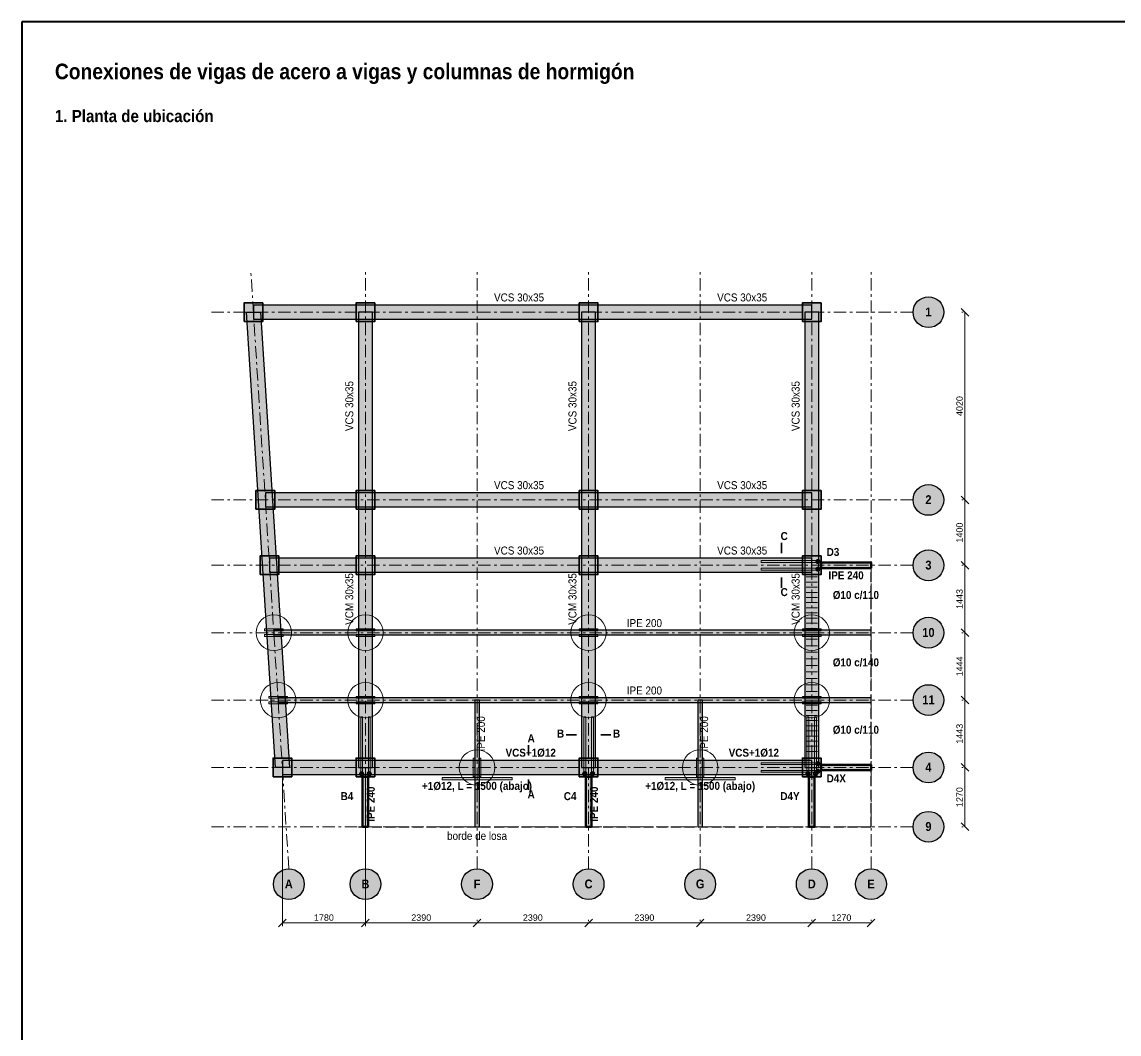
# Model space of a CAD drawing. Header units: millimetres. Extents: x 8 to 833, y 8 to 586.
# Drawn here: x 8 to 321.4, y 297 to 586 of the extents above; entities that cross this region are included whole.
import ezdxf
from ezdxf.enums import TextEntityAlignment as Align

# ---------------------------------------------------------------- set-up
doc = ezdxf.new("R2010")
doc.units = ezdxf.units.MM
doc.linetypes.add('TRAZO_10-3-2-3', pattern=[6.35, 3.527778, -1.058333, 0.705556, -1.058333])
doc.linetypes.add('TRAZO_8-3', pattern=[3.880556, 2.822222, -1.058333])
for name, color, linetype, lineweight, true_color in [('COTAS', 27, 'Continuous', 15, 0x333333), ('DETALLES', 49, 'Continuous', 9, 0x222222), ('G-axis', 253, 'TRAZO_10-3-2-3', 18, 0x9a9a9a), ('G-beam', 35, 'Continuous', 30, 0x7a5a2f), ('G-bubble', 27, 'Continuous', 30, 0x333333), ('G-column', 27, 'Continuous', 35, 0x333333), ('G-edge', 251, 'TRAZO_8-3', 30, 0x555555), ('G-lead', 49, 'Continuous', 35, 0x222222), ('G-plate', 147, 'Continuous', 50, 0x1f5a96), ('G-r_anc', 24, 'Continuous', 18, 0x7b241c), ('G-r_bas', 34, 'Continuous', 18, 0x7e3a06), ('G-r_bm2', 147, 'Continuous', 18, 0x1b4f72), ('G-r_oval_l', 23, 'Continuous', 20, 0xe8603c), ('G-r_tieS', 217, 'Continuous', 18, 0x4a235a), ('G-tab', 42, 'Continuous', 30, 0xb06f00), ('LAMINA_MARCO', 49, 'Continuous', 40, 0x222222), ('LAMINA_TEXTO', 19, 'Continuous', 9, 0x111111), ('T-bsm', 156, 'Continuous', 18, 0x0e2f44), ('T-code', 19, 'Continuous', 18, 0x111111), ('T-grid', 27, 'Continuous', 18, 0x333333), ('T-label', 49, 'Continuous', 18, 0x222222), ('T-red', 242, 'Continuous', 18, 0xd0021b), ('T-small', 47, 'Continuous', 18, 0x444444), ('T-tie', 195, 'Continuous', 18, 0x5b2c6f)]:
    doc.layers.add(name, color=color, linetype=linetype, lineweight=lineweight, true_color=true_color)
doc.styles.add('ESTANDAR', font='arial.ttf')
doc.styles.add('NEGRITA', font='arialbd.ttf')
doc.dimstyles.new('COTAS_PAPEL', dxfattribs={"dimtxt": 1.8288, "dimasz": 2, "dimexe": 0.881944, "dimexo": 0.529167, "dimgap": 0.6, "dimtad": 1, "dimdec": 0, "dimtxsty": 'ESTANDAR', "dimtsz": 1.094317, "dimcen": 2.5, "dimclrd": 8, "dimclre": 8, "dimclrt": 250, "dimazin": 3, "dimtfac": 1, "dimtmove": 0, "dimatfit": 3, "dimlwd": 15, "dimlwe": 13})

# ---------------------------------------------------------------- blocks, each defined once
blk = doc.blocks.new('DET_01_planta-de-ubicacion')
at = {"layer": 'G-beam', "true_color": 0xf3e7d3}
for points in [[(-95.6, 79.2), (63.87, 79.2), (63.87, 83.2), (-95.6, 83.2)], [(-89.33, -48.8), (-97.6, 81.2), (-93.6, 81.2), (-85.33, -48.8)], [(-65.6, -48.8), (-61.6, -48.8), (-61.6, 81.2), (-65.6, 81.2)], [(-1.87, -48.8), (2.13, -48.8), (2.13, 81.2), (-1.87, 81.2)], [(61.87, -48.8), (65.87, -48.8), (65.87, 81.2), (61.87, 81.2)], [(-92.19, 25.6), (63.87, 25.6), (63.87, 29.6), (-92.19, 29.6)], [(-91, 6.93), (63.87, 6.93), (63.87, 10.93), (-91, 10.93)], [(-87.33, -50.8), (63.87, -50.8), (63.87, -46.8), (-87.33, -46.8)]]:
    blk.add_hatch(color=7, dxfattribs=at).paths.add_polyline_path(points)
at = {"layer": 'G-bubble', "true_color": 0xffffff}
h = blk.add_hatch(color=7, dxfattribs=at)
edge = h.paths.add_edge_path()
edge.add_arc((97.2, 81.2), 4.4, 0, 360)
h = blk.add_hatch(color=7, dxfattribs=at)
edge = h.paths.add_edge_path()
edge.add_arc((97.2, 27.6), 4.4, 0, 360)
h = blk.add_hatch(color=7, dxfattribs=at)
edge = h.paths.add_edge_path()
edge.add_arc((97.2, 8.93), 4.4, 0, 360)
h = blk.add_hatch(color=7, dxfattribs=at)
edge = h.paths.add_edge_path()
edge.add_arc((97.2, -10.31), 4.4, 0, 360)
h = blk.add_hatch(color=7, dxfattribs=at)
edge = h.paths.add_edge_path()
edge.add_arc((97.2, -29.56), 4.4, 0, 360)
h = blk.add_hatch(color=7, dxfattribs=at)
edge = h.paths.add_edge_path()
edge.add_arc((97.2, -48.8), 4.4, 0, 360)
h = blk.add_hatch(color=7, dxfattribs=at)
edge = h.paths.add_edge_path()
edge.add_arc((97.2, -65.73), 4.4, 0, 360)
h = blk.add_hatch(color=7, dxfattribs=at)
edge = h.paths.add_edge_path()
edge.add_arc((-85.49, -82.13), 4.4, 0, 360)
h = blk.add_hatch(color=7, dxfattribs=at)
edge = h.paths.add_edge_path()
edge.add_arc((-63.6, -82.13), 4.4, 0, 360)
h = blk.add_hatch(color=7, dxfattribs=at)
edge = h.paths.add_edge_path()
edge.add_arc((-31.73, -82.13), 4.4, 0, 360)
h = blk.add_hatch(color=7, dxfattribs=at)
edge = h.paths.add_edge_path()
edge.add_arc((0.13, -82.13), 4.4, 0, 360)
h = blk.add_hatch(color=7, dxfattribs=at)
edge = h.paths.add_edge_path()
edge.add_arc((32, -82.13), 4.4, 0, 360)
h = blk.add_hatch(color=7, dxfattribs=at)
edge = h.paths.add_edge_path()
edge.add_arc((63.87, -82.13), 4.4, 0, 360)
h = blk.add_hatch(color=7, dxfattribs=at)
edge = h.paths.add_edge_path()
edge.add_arc((80.8, -82.13), 4.4, 0, 360)
at = {"layer": 'G-column', "true_color": 0xbdbdbd}
for points in [[(-98.27, 78.53), (-92.93, 78.53), (-92.93, 83.87), (-98.27, 83.87)], [(-66.27, 78.53), (-60.93, 78.53), (-60.93, 83.87), (-66.27, 83.87)], [(-2.53, 78.53), (2.8, 78.53), (2.8, 83.87), (-2.53, 83.87)], [(61.2, 78.53), (66.53, 78.53), (66.53, 83.87), (61.2, 83.87)], [(-94.86, 24.93), (-89.52, 24.93), (-89.52, 30.27), (-94.86, 30.27)], [(-66.27, 24.93), (-60.93, 24.93), (-60.93, 30.27), (-66.27, 30.27)], [(-2.53, 24.93), (2.8, 24.93), (2.8, 30.27), (-2.53, 30.27)], [(61.2, 24.93), (66.53, 24.93), (66.53, 30.27), (61.2, 30.27)], [(-93.67, 6.27), (-88.34, 6.27), (-88.34, 11.6), (-93.67, 11.6)], [(-66.27, 6.27), (-60.93, 6.27), (-60.93, 11.6), (-66.27, 11.6)], [(-2.53, 6.27), (2.8, 6.27), (2.8, 11.6), (-2.53, 11.6)], [(61.2, 6.27), (66.53, 6.27), (66.53, 11.6), (61.2, 11.6)], [(-90, -51.47), (-84.67, -51.47), (-84.67, -46.13), (-90, -46.13)], [(-66.27, -51.47), (-60.93, -51.47), (-60.93, -46.13), (-66.27, -46.13)], [(-2.53, -51.47), (2.8, -51.47), (2.8, -46.13), (-2.53, -46.13)], [(61.2, -51.47), (66.53, -51.47), (66.53, -46.13), (61.2, -46.13)]]:
    blk.add_hatch(color=7, dxfattribs=at).paths.add_polyline_path(points)
at = {"layer": 'G-plate', "true_color": 0xc9ddf2}
for points in [[(66.53, 8.13), (80.8, 8.13), (80.8, 9.73), (66.53, 9.73)], [(66.53, -49.6), (80.8, -49.6), (80.8, -48), (66.53, -48)], [(-64.4, -65.73), (-62.8, -65.73), (-62.8, -51.47), (-64.4, -51.47)], [(-0.67, -65.73), (0.93, -65.73), (0.93, -51.47), (-0.67, -51.47)], [(63.07, -65.73), (64.67, -65.73), (64.67, -51.47), (63.07, -51.47)]]:
    blk.add_hatch(color=7, dxfattribs=at).paths.add_polyline_path(points)
at = {"layer": 'G-r_anc', "true_color": 0xc0392b}
for points in [[(-92.45, -9.24), (-87.11, -9.24), (-87.11, -9.77), (-92.45, -9.77)], [(-66.27, -9.24), (-60.93, -9.24), (-60.93, -9.77), (-66.27, -9.77)], [(-2.53, -9.24), (2.8, -9.24), (2.8, -9.77), (-2.53, -9.77)], [(61.2, -9.24), (66.53, -9.24), (66.53, -9.77), (61.2, -9.77)], [(-92.45, -10.84), (-87.11, -10.84), (-87.11, -11.37), (-92.45, -11.37)], [(-66.27, -10.84), (-60.93, -10.84), (-60.93, -11.37), (-66.27, -11.37)], [(-2.53, -10.84), (2.8, -10.84), (2.8, -11.37), (-2.53, -11.37)], [(61.2, -10.84), (66.53, -10.84), (66.53, -11.37), (61.2, -11.37)], [(-91.22, -28.49), (-85.89, -28.49), (-85.89, -29.03), (-91.22, -29.03)], [(-91.22, -30.09), (-85.89, -30.09), (-85.89, -30.63), (-91.22, -30.63)], [(-66.27, -28.49), (-60.93, -28.49), (-60.93, -29.03), (-66.27, -29.03)], [(-66.27, -30.09), (-60.93, -30.09), (-60.93, -30.63), (-66.27, -30.63)], [(-2.53, -28.49), (2.8, -28.49), (2.8, -29.03), (-2.53, -29.03)], [(-2.53, -30.09), (2.8, -30.09), (2.8, -30.63), (-2.53, -30.63)], [(61.2, -28.49), (66.53, -28.49), (66.53, -29.03), (61.2, -29.03)], [(61.2, -30.09), (66.53, -30.09), (66.53, -30.63), (61.2, -30.63)], [(-32.8, -51.47), (-32.8, -46.13), (-32.27, -46.13), (-32.27, -51.47)], [(-31.2, -51.47), (-31.2, -46.13), (-30.67, -46.13), (-30.67, -51.47)], [(30.93, -51.47), (30.93, -46.13), (31.47, -46.13), (31.47, -51.47)], [(32.53, -51.47), (32.53, -46.13), (33.07, -46.13), (33.07, -51.47)]]:
    blk.add_hatch(color=7, dxfattribs=at).paths.add_polyline_path(points)
at = {"layer": 'G-r_bas', "true_color": 0xe67e22}
for points in [[(65.65, 9.76), (49.39, 9.76), (49.39, 10.29), (65.65, 10.29)], [(65.65, 7.57), (49.39, 7.57), (49.39, 8.11), (65.65, 8.11)], [(-64.96, -50.59), (-64.96, -34.32), (-64.43, -34.32), (-64.43, -50.59)], [(-62.77, -50.59), (-62.77, -34.32), (-62.24, -34.32), (-62.24, -50.59)], [(-1.23, -50.59), (-1.23, -34.32), (-0.69, -34.32), (-0.69, -50.59)], [(0.96, -50.59), (0.96, -34.32), (1.49, -34.32), (1.49, -50.59)], [(62.51, -50.59), (62.51, -34.32), (63.04, -34.32), (63.04, -50.59)], [(64.69, -50.59), (64.69, -34.32), (65.23, -34.32), (65.23, -50.59)], [(65.65, -47.97), (49.39, -47.97), (49.39, -47.44), (65.65, -47.44)], [(65.65, -50.16), (49.39, -50.16), (49.39, -49.63), (65.65, -49.63)]]:
    blk.add_hatch(color=7, dxfattribs=at).paths.add_polyline_path(points)
h = blk.add_hatch(color=7, dxfattribs=at)
edge = h.paths.add_edge_path()
edge.add_arc((65.65, 10.03), 0.6, 0, 360)
h = blk.add_hatch(color=7, dxfattribs=at)
edge = h.paths.add_edge_path()
edge.add_arc((65.65, 7.84), 0.6, 0, 360)
h = blk.add_hatch(color=7, dxfattribs=at)
edge = h.paths.add_edge_path()
edge.add_arc((-64.69, -50.59), 0.6, 0, 360)
h = blk.add_hatch(color=7, dxfattribs=at)
edge = h.paths.add_edge_path()
edge.add_arc((-62.51, -50.59), 0.6, 0, 360)
h = blk.add_hatch(color=7, dxfattribs=at)
edge = h.paths.add_edge_path()
edge.add_arc((-0.96, -50.59), 0.6, 0, 360)
h = blk.add_hatch(color=7, dxfattribs=at)
edge = h.paths.add_edge_path()
edge.add_arc((1.23, -50.59), 0.6, 0, 360)
h = blk.add_hatch(color=7, dxfattribs=at)
edge = h.paths.add_edge_path()
edge.add_arc((62.77, -50.59), 0.6, 0, 360)
h = blk.add_hatch(color=7, dxfattribs=at)
edge = h.paths.add_edge_path()
edge.add_arc((64.96, -50.59), 0.6, 0, 360)
h = blk.add_hatch(color=7, dxfattribs=at)
edge = h.paths.add_edge_path()
edge.add_arc((65.65, -47.71), 0.6, 0, 360)
h = blk.add_hatch(color=7, dxfattribs=at)
edge = h.paths.add_edge_path()
edge.add_arc((65.65, -49.89), 0.6, 0, 360)
at = {"layer": 'G-r_bm2', "true_color": 0x5dade2}
for points in [[(-41.73, -51.7), (-21.73, -51.7), (-21.73, -52.3), (-41.73, -52.3)], [(22, -51.7), (42, -51.7), (42, -52.3), (22, -52.3)]]:
    blk.add_hatch(color=7, dxfattribs=at).paths.add_polyline_path(points)
at = {"layer": 'G-tab', "true_color": 0xf5c66b}
for points in [[(-89.78, -10.97), (80.8, -10.97), (80.8, -9.64), (-89.78, -9.64)], [(-88.56, -30.23), (80.8, -30.23), (80.8, -28.89), (-88.56, -28.89)], [(-32.4, -65.73), (-31.07, -65.73), (-31.07, -29.56), (-32.4, -29.56)], [(31.33, -65.73), (32.67, -65.73), (32.67, -29.56), (31.33, -29.56)]]:
    blk.add_hatch(color=7, dxfattribs=at).paths.add_polyline_path(points)
at = {"layer": 'G-axis'}
for p, q in [((-85.49, -77.73), (-96.36, 93.2)), ((-63.6, -77.73), (-63.6, 93.2)), ((-31.73, -77.73), (-31.73, 93.2)), ((0.13, -77.73), (0.13, 93.2)), ((32, -77.73), (32, 93.2)), ((63.87, -77.73), (63.87, 93.2)), ((80.8, -77.73), (80.8, 93.2)), ((-107.6, 81.2), (92.8, 81.2)), ((-107.6, 27.6), (92.8, 27.6)), ((-107.6, 8.93), (92.8, 8.93)), ((-107.6, -10.31), (92.8, -10.31)), ((-107.6, -29.56), (92.8, -29.56)), ((-107.6, -48.8), (92.8, -48.8)), ((-107.6, -65.73), (92.8, -65.73))]:
    blk.add_line(p, q, dxfattribs=at)
at = {"layer": 'G-beam'}
for points in [[(-95.6, 79.2), (63.87, 79.2), (63.87, 83.2), (-95.6, 83.2)], [(-89.33, -48.8), (-97.6, 81.2), (-93.6, 81.2), (-85.33, -48.8)], [(-65.6, -48.8), (-61.6, -48.8), (-61.6, 81.2), (-65.6, 81.2)], [(-1.87, -48.8), (2.13, -48.8), (2.13, 81.2), (-1.87, 81.2)], [(61.87, -48.8), (65.87, -48.8), (65.87, 81.2), (61.87, 81.2)], [(-92.19, 25.6), (63.87, 25.6), (63.87, 29.6), (-92.19, 29.6)], [(-91, 6.93), (63.87, 6.93), (63.87, 10.93), (-91, 10.93)], [(-87.33, -50.8), (63.87, -50.8), (63.87, -46.8), (-87.33, -46.8)]]:
    blk.add_lwpolyline(points, close=True, dxfattribs=at)
at = {"layer": 'G-bubble'}
for centre in [(97.2, 81.2), (97.2, 27.6), (97.2, 8.93), (97.2, -10.31), (97.2, -29.56), (97.2, -48.8), (97.2, -65.73), (-85.49, -82.13), (-63.6, -82.13), (-31.73, -82.13), (0.13, -82.13), (32, -82.13), (63.87, -82.13), (80.8, -82.13)]:
    blk.add_circle(centre, 4.4, dxfattribs=at)
at = {"layer": 'G-column'}
for points in [[(-98.27, 78.53), (-92.93, 78.53), (-92.93, 83.87), (-98.27, 83.87)], [(-66.27, 78.53), (-60.93, 78.53), (-60.93, 83.87), (-66.27, 83.87)], [(-2.53, 78.53), (2.8, 78.53), (2.8, 83.87), (-2.53, 83.87)], [(61.2, 78.53), (66.53, 78.53), (66.53, 83.87), (61.2, 83.87)], [(-94.86, 24.93), (-89.52, 24.93), (-89.52, 30.27), (-94.86, 30.27)], [(-66.27, 24.93), (-60.93, 24.93), (-60.93, 30.27), (-66.27, 30.27)], [(-2.53, 24.93), (2.8, 24.93), (2.8, 30.27), (-2.53, 30.27)], [(61.2, 24.93), (66.53, 24.93), (66.53, 30.27), (61.2, 30.27)], [(-93.67, 6.27), (-88.34, 6.27), (-88.34, 11.6), (-93.67, 11.6)], [(-66.27, 6.27), (-60.93, 6.27), (-60.93, 11.6), (-66.27, 11.6)], [(-2.53, 6.27), (2.8, 6.27), (2.8, 11.6), (-2.53, 11.6)], [(61.2, 6.27), (66.53, 6.27), (66.53, 11.6), (61.2, 11.6)], [(-90, -51.47), (-84.67, -51.47), (-84.67, -46.13), (-90, -46.13)], [(-66.27, -51.47), (-60.93, -51.47), (-60.93, -46.13), (-66.27, -46.13)], [(-2.53, -51.47), (2.8, -51.47), (2.8, -46.13), (-2.53, -46.13)], [(61.2, -51.47), (66.53, -51.47), (66.53, -46.13), (61.2, -46.13)]]:
    blk.add_lwpolyline(points, close=True, dxfattribs=at)
at = {"layer": 'G-edge'}
for p, q in [((80.8, -65.73), (80.8, 9.73)), ((-65.6, -65.73), (80.8, -65.73))]:
    blk.add_line(p, q, dxfattribs=at)
at = {"layer": 'G-lead'}
for p, q in [((55.2, 12.4), (55.2, 15.33)), ((55.2, 5.47), (55.2, 2.53)), ((-3.33, -39.47), (-6.27, -39.47)), ((3.6, -39.47), (6.53, -39.47)), ((-17.07, -45.33), (-17.07, -42.4)), ((-17.07, -52.27), (-17.07, -55.2))]:
    blk.add_line(p, q, dxfattribs=at)
at = {"layer": 'G-plate'}
for points in [[(66.53, 8.13), (80.8, 8.13), (80.8, 9.73), (66.53, 9.73)], [(66.53, -49.6), (80.8, -49.6), (80.8, -48), (66.53, -48)], [(-64.4, -65.73), (-62.8, -65.73), (-62.8, -51.47), (-64.4, -51.47)], [(-0.67, -65.73), (0.93, -65.73), (0.93, -51.47), (-0.67, -51.47)], [(63.07, -65.73), (64.67, -65.73), (64.67, -51.47), (63.07, -51.47)]]:
    blk.add_lwpolyline(points, close=True, dxfattribs=at)
at = {"layer": 'G-r_anc'}
for points in [[(-92.45, -9.24), (-87.11, -9.24), (-87.11, -9.77), (-92.45, -9.77)], [(-66.27, -9.24), (-60.93, -9.24), (-60.93, -9.77), (-66.27, -9.77)], [(-2.53, -9.24), (2.8, -9.24), (2.8, -9.77), (-2.53, -9.77)], [(61.2, -9.24), (66.53, -9.24), (66.53, -9.77), (61.2, -9.77)], [(-92.45, -10.84), (-87.11, -10.84), (-87.11, -11.37), (-92.45, -11.37)], [(-66.27, -10.84), (-60.93, -10.84), (-60.93, -11.37), (-66.27, -11.37)], [(-2.53, -10.84), (2.8, -10.84), (2.8, -11.37), (-2.53, -11.37)], [(61.2, -10.84), (66.53, -10.84), (66.53, -11.37), (61.2, -11.37)], [(-91.22, -28.49), (-85.89, -28.49), (-85.89, -29.03), (-91.22, -29.03)], [(-91.22, -30.09), (-85.89, -30.09), (-85.89, -30.63), (-91.22, -30.63)], [(-66.27, -28.49), (-60.93, -28.49), (-60.93, -29.03), (-66.27, -29.03)], [(-66.27, -30.09), (-60.93, -30.09), (-60.93, -30.63), (-66.27, -30.63)], [(-2.53, -28.49), (2.8, -28.49), (2.8, -29.03), (-2.53, -29.03)], [(-2.53, -30.09), (2.8, -30.09), (2.8, -30.63), (-2.53, -30.63)], [(61.2, -28.49), (66.53, -28.49), (66.53, -29.03), (61.2, -29.03)], [(61.2, -30.09), (66.53, -30.09), (66.53, -30.63), (61.2, -30.63)], [(-32.8, -51.47), (-32.8, -46.13), (-32.27, -46.13), (-32.27, -51.47)], [(-31.2, -51.47), (-31.2, -46.13), (-30.67, -46.13), (-30.67, -51.47)], [(30.93, -51.47), (30.93, -46.13), (31.47, -46.13), (31.47, -51.47)], [(32.53, -51.47), (32.53, -46.13), (33.07, -46.13), (33.07, -51.47)]]:
    blk.add_lwpolyline(points, close=True, dxfattribs=at)
at = {"layer": 'G-r_bas'}
for points in [[(65.65, 9.76), (49.39, 9.76), (49.39, 10.29), (65.65, 10.29)], [(65.65, 7.57), (49.39, 7.57), (49.39, 8.11), (65.65, 8.11)], [(-64.96, -50.59), (-64.96, -34.32), (-64.43, -34.32), (-64.43, -50.59)], [(-62.77, -50.59), (-62.77, -34.32), (-62.24, -34.32), (-62.24, -50.59)], [(-1.23, -50.59), (-1.23, -34.32), (-0.69, -34.32), (-0.69, -50.59)], [(0.96, -50.59), (0.96, -34.32), (1.49, -34.32), (1.49, -50.59)], [(62.51, -50.59), (62.51, -34.32), (63.04, -34.32), (63.04, -50.59)], [(64.69, -50.59), (64.69, -34.32), (65.23, -34.32), (65.23, -50.59)], [(65.65, -47.97), (49.39, -47.97), (49.39, -47.44), (65.65, -47.44)], [(65.65, -50.16), (49.39, -50.16), (49.39, -49.63), (65.65, -49.63)]]:
    blk.add_lwpolyline(points, close=True, dxfattribs=at)
for centre in [(65.65, 10.03), (65.65, 7.84), (-64.69, -50.59), (-62.51, -50.59), (-0.96, -50.59), (1.23, -50.59), (62.77, -50.59), (64.96, -50.59), (65.65, -47.71), (65.65, -49.89)]:
    blk.add_circle(centre, 0.6, dxfattribs=at)
at = {"layer": 'G-r_bm2'}
for points in [[(-41.73, -51.7), (-21.73, -51.7), (-21.73, -52.3), (-41.73, -52.3)], [(22, -51.7), (42, -51.7), (42, -52.3), (22, -52.3)]]:
    blk.add_lwpolyline(points, close=True, dxfattribs=at)
at = {"layer": 'G-r_oval_l'}
for centre in [(-89.78, -10.31), (-63.6, -10.31), (0.13, -10.31), (63.87, -10.31), (-88.56, -29.56), (-63.6, -29.56), (0.13, -29.56), (63.87, -29.56), (-31.73, -48.8), (32, -48.8)]:
    blk.add_circle(centre, 5.07, dxfattribs=at)
at = {"layer": 'G-r_tieS'}
for p, q in [((62.27, 5.6), (65.47, 5.6)), ((62.27, 4.13), (65.47, 4.13)), ((62.27, 2.67), (65.47, 2.67)), ((62.27, 1.2), (65.47, 1.2)), ((62.27, -0.27), (65.47, -0.27)), ((62.27, -1.73), (65.47, -1.73)), ((62.27, -3.2), (65.47, -3.2)), ((62.27, -4.67), (65.47, -4.67)), ((62.27, -6.13), (65.47, -6.13)), ((62.27, -7.6), (65.47, -7.6)), ((62.27, -9.07), (65.47, -9.07)), ((62.27, -10.31), (65.47, -10.31)), ((62.27, -12.17), (65.47, -12.17)), ((62.27, -14.04), (65.47, -14.04)), ((62.27, -15.91), (65.47, -15.91)), ((62.27, -17.77), (65.47, -17.77)), ((62.27, -19.64), (65.47, -19.64)), ((62.27, -21.51), (65.47, -21.51)), ((62.27, -23.37), (65.47, -23.37)), ((62.27, -25.24), (65.47, -25.24)), ((62.27, -27.11), (65.47, -27.11)), ((62.27, -28.97), (65.47, -28.97)), ((62.27, -29.56), (65.47, -29.56)), ((62.27, -31.03), (65.47, -31.03)), ((62.27, -32.49), (65.47, -32.49)), ((62.27, -33.96), (65.47, -33.96)), ((62.27, -35.43), (65.47, -35.43)), ((62.27, -36.89), (65.47, -36.89)), ((62.27, -38.36), (65.47, -38.36)), ((62.27, -39.83), (65.47, -39.83)), ((62.27, -41.29), (65.47, -41.29)), ((62.27, -42.76), (65.47, -42.76)), ((62.27, -44.23), (65.47, -44.23))]:
    blk.add_line(p, q, dxfattribs=at)
at = {"layer": 'G-tab'}
for points in [[(-89.78, -10.97), (80.8, -10.97), (80.8, -9.64), (-89.78, -9.64)], [(-88.56, -30.23), (80.8, -30.23), (80.8, -28.89), (-88.56, -28.89)], [(-32.4, -65.73), (-31.07, -65.73), (-31.07, -29.56), (-32.4, -29.56)], [(31.33, -65.73), (32.67, -65.73), (32.67, -29.56), (31.33, -29.56)]]:
    blk.add_lwpolyline(points, close=True, dxfattribs=at)
at = {"layer": 'T-bsm', "color": 156, "true_color": 0x0e2f44, "style": 'NEGRITA', "width": 0.885}
for p in [(-31.73, -55.2), (32, -55.2)]:
    blk.add_text('+1Ø12, L = 1500 (abajo)', height=2.286, dxfattribs=at).set_placement(p, align=Align.CENTER)
at = {"layer": 'T-code', "color": 19, "true_color": 0x111111, "style": 'NEGRITA', "width": 0.885}
for s, height, p in [('C', 2.29, (56, 16.13)), ('IPE 240', 2.286, (73.67, 4.93)), ('C', 2.29, (56, 0.13)), ('A', 2.29, (-16.27, -41.6)), ('B', 2.29, (-7.87, -40.27)), ('B', 2.29, (8.13, -40.27)), ('VCS+1Ø12', 2.286, (-16.4, -45.73)), ('VCS+1Ø12', 2.286, (47.33, -45.73)), ('A', 2.29, (-16.27, -57.6))]:
    blk.add_text(s, height=height, dxfattribs=at).set_placement(p, align=Align.CENTER)
for p in [(-60.93, -59.27), (2.8, -59.27)]:
    blk.add_text('IPE 240', height=2.286, rotation=90, dxfattribs=at).set_placement(p, align=Align.CENTER)
at = {"layer": 'T-grid', "color": 27, "true_color": 0x333333, "style": 'NEGRITA', "width": 0.885}
for s, p in [('1', (97.2, 80)), ('2', (97.2, 26.4)), ('3', (97.2, 7.73)), ('10', (97.2, -11.51)), ('11', (97.2, -30.76)), ('4', (97.2, -50)), ('9', (97.2, -66.93)), ('A', (-85.49, -83.33)), ('B', (-63.6, -83.33)), ('F', (-31.73, -83.33)), ('C', (0.13, -83.33)), ('G', (32, -83.33)), ('D', (63.87, -83.33)), ('E', (80.8, -83.33))]:
    blk.add_text(s, height=2.54, dxfattribs=at).set_placement(p, align=Align.CENTER)
at = {"layer": 'T-label', "color": 49, "true_color": 0x222222, "style": 'ESTANDAR', "width": 0.885}
for p in [(-19.73, 84.27), (44, 84.27), (-19.73, 30.67), (44, 30.67), (-19.73, 12), (44, 12)]:
    blk.add_text('VCS 30x35', height=2.286, dxfattribs=at).set_placement(p, align=Align.CENTER)
for s, p in [('VCS 30x35', (-67.07, 54.4)), ('VCS 30x35', (-3.33, 54.4)), ('VCS 30x35', (60.4, 54.4)), ('VCM 30x35', (-67.07, -0.69)), ('VCM 30x35', (-3.33, -0.69)), ('VCM 30x35', (60.4, -0.69))]:
    blk.add_text(s, height=2.286, rotation=90, dxfattribs=at).set_placement(p, align=Align.CENTER)
at = {"layer": 'T-red', "color": 242, "true_color": 0xd0021b, "style": 'NEGRITA', "width": 0.885}
for s, p in [('D3', (68.13, 11.6)), ('D4X', (68.13, -53.07))]:
    blk.add_text(s, height=2.286, dxfattribs=at).set_placement(p)
for s, p in [('B4', (-67.07, -58.13)), ('C4', (-3.33, -58.13)), ('D4Y', (60.4, -58.13))]:
    blk.add_text(s, height=2.286, dxfattribs=at).set_placement(p, align=Align.RIGHT)
at = {"layer": 'T-small', "color": 47, "true_color": 0x444444, "style": 'ESTANDAR', "width": 0.885}
for s, p in [('IPE 200', (16.07, -8.71)), ('IPE 200', (16.07, -27.96)), ('borde de losa', (-31.73, -69.47))]:
    blk.add_text(s, height=2.286, dxfattribs=at).set_placement(p, align=Align.CENTER)
for p in [(-29.47, -39.18), (34.27, -39.18)]:
    blk.add_text('IPE 200', height=2.286, rotation=90, dxfattribs=at).set_placement(p, align=Align.CENTER)
at = {"layer": 'T-tie', "color": 195, "true_color": 0x5b2c6f, "style": 'NEGRITA', "width": 0.885}
for s, p in [('Ø10 c/110', (69.87, -0.69)), ('Ø10 c/140', (69.87, -19.93)), ('Ø10 c/110', (69.87, -39.18))]:
    blk.add_text(s, height=2.286, dxfattribs=at).set_placement(p)
at = {"layer": 'COTAS'}
for base, p1, p2, text in [((107.6, 27.6), (107.6, 27.6), (107.6, 81.2), '4020'), ((107.6, 8.93), (107.6, 8.93), (107.6, 27.6), '1400'), ((107.6, -10.31), (107.6, -10.31), (107.6, 8.93), '1443'), ((107.6, -29.56), (107.6, -29.56), (107.6, -10.31), '1444'), ((107.6, -48.8), (107.6, -48.8), (107.6, -29.56), '1443'), ((107.6, -65.73), (107.6, -65.73), (107.6, -48.8), '1270')]:
    blk.add_linear_dim(base=base, p1=p1, p2=p2, angle=90, text=text, dimstyle='COTAS_PAPEL', dxfattribs=at).render()
for base, p1, p2, text in [((-87.33, -93.2), (-87.33, -48.8), (-63.6, -48.8), '1780'), ((-63.6, -93.2), (-63.6, -93.2), (-31.73, -93.2), '2390'), ((-31.73, -93.2), (-31.73, -93.2), (0.13, -93.2), '2390'), ((0.13, -93.2), (0.13, -93.2), (32, -93.2), '2390'), ((32, -93.2), (32, -93.2), (63.87, -93.2), '2390'), ((63.87, -93.2), (63.87, -93.2), (80.8, -93.2), '1270')]:
    blk.add_linear_dim(base=base, p1=p1, p2=p2, text=text, dimstyle='COTAS_PAPEL', dxfattribs=at).render()

msp = doc.modelspace()

# ---------------------------------------------------------------- linework, layer by layer
at = {"layer": 'LAMINA_MARCO'}
for p, q in [((833, 586), (8, 586)), ((8, 586), (8, 8))]:
    msp.add_line(p, q, dxfattribs=at)

# ---------------------------------------------------------------- block references
at = {"layer": 'DETALLES'}
msp.add_blockref('DET_01_planta-de-ubicacion', (169.71, 421.92), dxfattribs=at)

# ---------------------------------------------------------------- texts
at = {"layer": 'LAMINA_TEXTO', "color": 250, "true_color": 0x000000, "style": 'NEGRITA', "width": 0.885}
for s, height, p in [('Conexiones de vigas de acero a vigas y columnas de hormigón', 4.445, (17.41, 569.65)), ('1. Planta de ubicación', 3.4925, (17.41, 557.39))]:
    msp.add_text(s, height=height, dxfattribs=at).set_placement(p)

doc.saveas('drawing.dxf')
